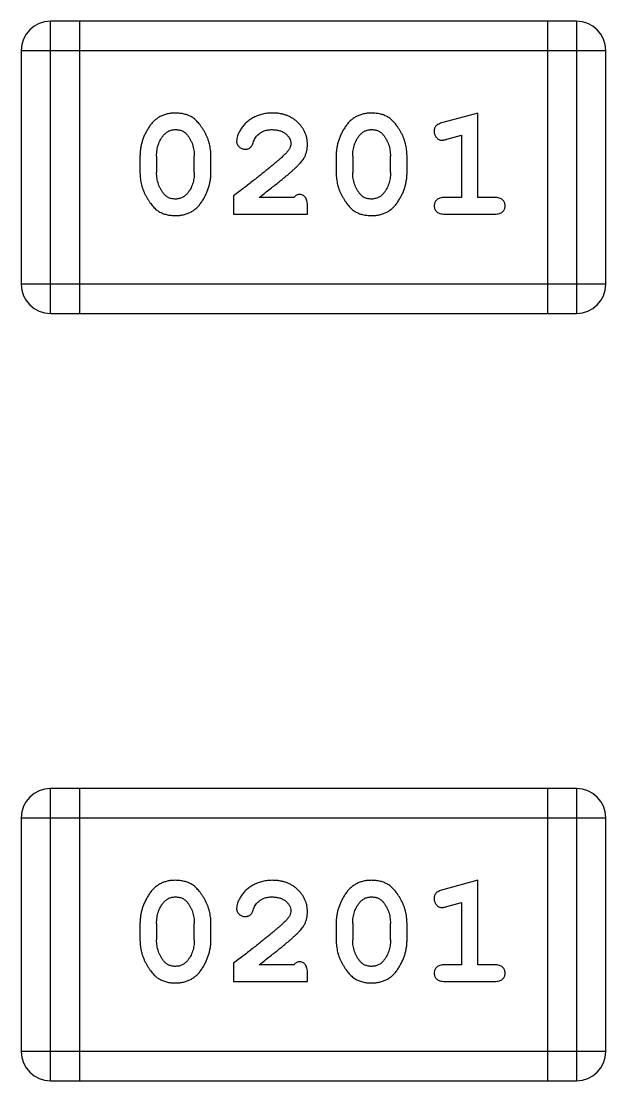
# Model space of a CAD drawing. Header units: millimetres. Extents: x 563 to 681, y 173 to 284.
# Drawn here: x 655.201 to 655.81, y 179.553 to 180.658 of the extents above; entities that cross this region are included whole.
import ezdxf

# ---------------------------------------------------------------- set-up
doc = ezdxf.new("R2010")
doc.units = ezdxf.units.MM
doc.header["$LTSCALE"] = 30.734
doc.layers.get('0').update_dxf_attribs({"linetype": 'CONTINUOUS'})

msp = doc.modelspace()

# ---------------------------------------------------------------- linework, layer by layer
at = {"linetype": 'Continuous'}
for p, q in [((655.7798, 180.658), (655.2312, 180.658)), ((655.2312, 180.3532), (655.2312, 180.658)), ((655.2617, 180.3532), (655.2617, 180.658)), ((655.7494, 180.658), (655.7494, 180.3532)), ((655.7798, 180.658), (655.7798, 180.3532)), ((655.2007, 180.6275), (655.8103, 180.6275)), ((655.2007, 180.6275), (655.2007, 180.3836)), ((655.8103, 180.3836), (655.8103, 180.6275)), ((655.677, 180.5622), (655.6404, 180.5523)), ((655.677, 180.4741), (655.677, 180.5622)), ((655.6447, 180.5349), (655.6597, 180.5391)), ((655.6597, 180.5391), (655.6597, 180.4741)), ((655.3246, 180.5176), (655.3246, 180.4998)), ((655.3419, 180.5173), (655.3419, 180.5001)), ((655.3812, 180.5001), (655.3812, 180.5173)), ((655.3985, 180.4998), (655.3985, 180.5176)), ((655.5291, 180.5176), (655.5291, 180.4998)), ((655.5464, 180.5173), (655.5464, 180.5001)), ((655.5858, 180.5001), (655.5858, 180.5173)), ((655.6031, 180.4998), (655.6031, 180.5176)), ((655.4221, 180.4757), (655.4221, 180.4568)), ((655.4851, 180.4741), (655.4489, 180.4741)), ((655.6597, 180.4741), (655.6424, 180.4741)), ((655.6943, 180.4741), (655.677, 180.4741)), ((655.4221, 180.4568), (655.4992, 180.4568)), ((655.4992, 180.4568), (655.4992, 180.4647)), ((655.6424, 180.4568), (655.6943, 180.4568)), ((655.8103, 180.3836), (655.2007, 180.3836)), ((655.2312, 180.3532), (655.7798, 180.3532)), ((655.7798, 179.8578), (655.2312, 179.8578)), ((655.2312, 179.553), (655.2312, 179.8578)), ((655.2617, 179.553), (655.2617, 179.8578)), ((655.7494, 179.8578), (655.7494, 179.553)), ((655.7798, 179.8578), (655.7798, 179.553)), ((655.2007, 179.8274), (655.8103, 179.8274)), ((655.2007, 179.8274), (655.2007, 179.5835)), ((655.8103, 179.5835), (655.8103, 179.8274)), ((655.677, 179.7621), (655.6404, 179.7522)), ((655.677, 179.674), (655.677, 179.7621)), ((655.6447, 179.7348), (655.6597, 179.739)), ((655.6597, 179.739), (655.6597, 179.674)), ((655.3246, 179.7175), (655.3246, 179.6997)), ((655.3419, 179.7172), (655.3419, 179.7)), ((655.3812, 179.7), (655.3812, 179.7172)), ((655.3985, 179.6997), (655.3985, 179.7175)), ((655.5291, 179.7175), (655.5291, 179.6997)), ((655.5464, 179.7172), (655.5464, 179.7)), ((655.5858, 179.7), (655.5858, 179.7172)), ((655.6031, 179.6997), (655.6031, 179.7175)), ((655.4221, 179.6756), (655.4221, 179.6567)), ((655.4851, 179.674), (655.4489, 179.674)), ((655.6597, 179.674), (655.6424, 179.674)), ((655.6943, 179.674), (655.677, 179.674)), ((655.4992, 179.6567), (655.4992, 179.6645)), ((655.4221, 179.6567), (655.4992, 179.6567)), ((655.6424, 179.6567), (655.6943, 179.6567)), ((655.8103, 179.5835), (655.2007, 179.5835)), ((655.2312, 179.553), (655.7798, 179.553))]:
    msp.add_line(p, q, dxfattribs=at)
for centre, start, end in [((655.2312, 180.6275), 90, 180), ((655.7798, 180.6275), 0, 90), ((655.2312, 180.3836), 180, 270), ((655.7798, 180.3836), 270, 0), ((655.2312, 179.8274), 90, 180), ((655.7798, 179.8274), 0, 90), ((655.2312, 179.5835), 180, 270), ((655.7798, 179.5835), 270, 0)]:
    msp.add_arc(centre, 0.0305, start, end, dxfattribs=at)
for points, knots in [([(655.3614, 180.5622), (655.36, 180.5622), (655.3572, 180.5621), (655.3531, 180.5614), (655.3492, 180.5602), (655.3457, 180.5587), (655.3424, 180.5566), (655.3393, 180.5541), (655.3365, 180.5511), (655.3341, 180.5477), (655.3319, 180.5441), (655.3299, 180.5405), (655.3283, 180.5368), (655.327, 180.533), (655.3259, 180.5292), (655.3252, 180.5254), (655.3247, 180.5215), (655.3246, 180.5189), (655.3246, 180.5176)], [0, 0, 0, 0, 0.06692, 0.130834, 0.19258, 0.252759, 0.312631, 0.373411, 0.436359, 0.501894, 0.568244, 0.632472, 0.69556, 0.757163, 0.818592, 0.878885, 0.939235, 1, 1, 1, 1]), ([(655.3985, 180.5176), (655.3985, 180.5187), (655.3985, 180.5208), (655.3982, 180.524), (655.3977, 180.5271), (655.397, 180.5302), (655.3961, 180.5333), (655.395, 180.5363), (655.3937, 180.5393), (655.3922, 180.5421), (655.3906, 180.5449), (655.3889, 180.5474), (655.3873, 180.5497), (655.3856, 180.5518), (655.3839, 180.5537), (655.3822, 180.5553), (655.3805, 180.5568), (655.3781, 180.5583), (655.3749, 180.5599), (655.3707, 180.5612), (655.3662, 180.562), (655.363, 180.5621), (655.3614, 180.5622)], [0, 0, 0, 0, 0.049855, 0.099516, 0.148482, 0.19758, 0.246804, 0.296268, 0.346517, 0.397047, 0.446826, 0.49336, 0.537801, 0.579207, 0.617974, 0.654833, 0.689171, 0.722088, 0.786392, 0.853518, 0.924186, 1, 1, 1, 1]), ([(655.4626, 180.5622), (655.4609, 180.5621), (655.4575, 180.562), (655.4526, 180.5612), (655.4478, 180.5597), (655.4433, 180.5577), (655.4392, 180.5553), (655.4355, 180.5524), (655.4324, 180.5492), (655.4299, 180.5456), (655.4279, 180.5421), (655.4264, 180.5387), (655.4255, 180.5357), (655.4254, 180.5338), (655.4253, 180.5329)], [0, 0, 0, 0, 0.098286, 0.193983, 0.289056, 0.384352, 0.477435, 0.566197, 0.652355, 0.737986, 0.818188, 0.887401, 0.94802, 1, 1, 1, 1]), ([(655.4992, 180.5294), (655.4992, 180.5305), (655.4991, 180.5327), (655.4987, 180.536), (655.4978, 180.5391), (655.4967, 180.5421), (655.4952, 180.5449), (655.4935, 180.5476), (655.4913, 180.5502), (655.489, 180.5527), (655.4863, 180.5549), (655.4835, 180.5569), (655.4804, 180.5585), (655.4772, 180.5599), (655.4738, 180.5609), (655.4702, 180.5617), (655.4664, 180.5621), (655.4639, 180.5622), (655.4626, 180.5622)], [0, 0, 0, 0, 0.060981, 0.120256, 0.178148, 0.236115, 0.293993, 0.352864, 0.413358, 0.476056, 0.539296, 0.602396, 0.665116, 0.728325, 0.792919, 0.859317, 0.928302, 1, 1, 1, 1]), ([(655.5659, 180.5622), (655.5645, 180.5622), (655.5617, 180.5621), (655.5576, 180.5614), (655.5538, 180.5602), (655.5502, 180.5587), (655.5469, 180.5566), (655.5438, 180.5541), (655.541, 180.5511), (655.5386, 180.5477), (655.5364, 180.5441), (655.5345, 180.5405), (655.5328, 180.5368), (655.5315, 180.533), (655.5304, 180.5292), (655.5297, 180.5254), (655.5292, 180.5215), (655.5291, 180.5189), (655.5291, 180.5176)], [0, 0, 0, 0, 0.06692, 0.130834, 0.19258, 0.252759, 0.312631, 0.373411, 0.436359, 0.501894, 0.568244, 0.632472, 0.69556, 0.757163, 0.818592, 0.878885, 0.939235, 1, 1, 1, 1]), ([(655.6031, 180.5176), (655.603, 180.5187), (655.603, 180.5208), (655.6027, 180.524), (655.6022, 180.5271), (655.6015, 180.5302), (655.6006, 180.5333), (655.5995, 180.5363), (655.5982, 180.5393), (655.5967, 180.5421), (655.5951, 180.5449), (655.5934, 180.5474), (655.5918, 180.5497), (655.5901, 180.5518), (655.5884, 180.5537), (655.5867, 180.5553), (655.585, 180.5568), (655.5826, 180.5583), (655.5794, 180.5599), (655.5753, 180.5612), (655.5707, 180.562), (655.5675, 180.5621), (655.5659, 180.5622)], [0, 0, 0, 0, 0.049855, 0.099516, 0.148482, 0.19758, 0.246804, 0.296268, 0.346517, 0.397047, 0.446826, 0.49336, 0.537801, 0.579207, 0.617974, 0.654833, 0.689171, 0.722088, 0.786392, 0.853518, 0.924186, 1, 1, 1, 1]), ([(655.3492, 180.5391), (655.3496, 180.5395), (655.3504, 180.5404), (655.3517, 180.5416), (655.3531, 180.5427), (655.3546, 180.5435), (655.3562, 180.5441), (655.3579, 180.5446), (655.3597, 180.5448), (655.3609, 180.5449), (655.3615, 180.5449)], [0, 0, 0, 0, 0.13042, 0.256046, 0.378133, 0.498725, 0.620452, 0.742761, 0.869406, 1, 1, 1, 1]), ([(655.3615, 180.5449), (655.3622, 180.5449), (655.3634, 180.5449), (655.3652, 180.5446), (655.3669, 180.5442), (655.3685, 180.5436), (655.37, 180.5429), (655.3713, 180.5419), (655.3726, 180.5409), (655.3733, 180.54), (655.3737, 180.5396)], [0, 0, 0, 0, 0.138115, 0.270177, 0.397547, 0.520057, 0.63869, 0.757499, 0.878226, 1, 1, 1, 1]), ([(655.4476, 180.5395), (655.4481, 180.5399), (655.4491, 180.5408), (655.4507, 180.5419), (655.4524, 180.5428), (655.4542, 180.5436), (655.4562, 180.5442), (655.4582, 180.5446), (655.4603, 180.5449), (655.4617, 180.5449), (655.4624, 180.5449)], [0, 0, 0, 0, 0.121873, 0.243139, 0.363336, 0.485133, 0.607572, 0.734701, 0.864814, 1, 1, 1, 1]), ([(655.4624, 180.5449), (655.4638, 180.5448), (655.4665, 180.5448), (655.4703, 180.5439), (655.4737, 180.5425), (655.4766, 180.5406), (655.4789, 180.5383), (655.4807, 180.5359), (655.4817, 180.5332), (655.4819, 180.5313), (655.4819, 180.5304)], [0, 0, 0, 0, 0.156344, 0.299348, 0.4327, 0.561, 0.682299, 0.791883, 0.89611, 1, 1, 1, 1]), ([(655.5537, 180.5391), (655.5541, 180.5395), (655.5549, 180.5404), (655.5562, 180.5416), (655.5576, 180.5427), (655.5591, 180.5435), (655.5607, 180.5441), (655.5624, 180.5446), (655.5642, 180.5448), (655.5654, 180.5449), (655.566, 180.5449)], [0, 0, 0, 0, 0.13042, 0.256046, 0.378133, 0.498725, 0.620452, 0.742761, 0.869406, 1, 1, 1, 1]), ([(655.566, 180.5449), (655.5667, 180.5449), (655.5679, 180.5449), (655.5697, 180.5446), (655.5714, 180.5442), (655.573, 180.5436), (655.5745, 180.5429), (655.5758, 180.5419), (655.5771, 180.5409), (655.5778, 180.54), (655.5782, 180.5396)], [0, 0, 0, 0, 0.138115, 0.270177, 0.397547, 0.520057, 0.63869, 0.757499, 0.878226, 1, 1, 1, 1]), ([(655.6404, 180.5523), (655.6396, 180.5521), (655.638, 180.5516), (655.6359, 180.5507), (655.6343, 180.5498), (655.6331, 180.5488), (655.6323, 180.5476), (655.6318, 180.5463), (655.6314, 180.5448), (655.6314, 180.5437), (655.6314, 180.5431)], [0, 0, 0, 0, 0.187321, 0.344927, 0.475328, 0.579604, 0.674244, 0.773631, 0.882025, 1, 1, 1, 1]), ([(655.6314, 180.5431), (655.6314, 180.5425), (655.6314, 180.5413), (655.6319, 180.5396), (655.6326, 180.5379), (655.6337, 180.5365), (655.6349, 180.5354), (655.6362, 180.5345), (655.6377, 180.534), (655.6387, 180.5339), (655.6393, 180.5339)], [0, 0, 0, 0, 0.138815, 0.27042, 0.39836, 0.52875, 0.654955, 0.771147, 0.884581, 1, 1, 1, 1]), ([(655.3419, 180.5173), (655.3419, 180.5184), (655.342, 180.5204), (655.3423, 180.5235), (655.3429, 180.5264), (655.3437, 180.5292), (655.3447, 180.5319), (655.346, 180.5344), (655.3474, 180.5369), (655.3486, 180.5383), (655.3492, 180.5391)], [0, 0, 0, 0, 0.135446, 0.266257, 0.393419, 0.517936, 0.639137, 0.758785, 0.879345, 1, 1, 1, 1]), ([(655.3737, 180.5396), (655.3743, 180.5388), (655.3755, 180.5372), (655.377, 180.5347), (655.3783, 180.532), (655.3794, 180.5293), (655.3802, 180.5264), (655.3808, 180.5235), (655.3812, 180.5204), (655.3812, 180.5184), (655.3812, 180.5173)], [0, 0, 0, 0, 0.125331, 0.248948, 0.371201, 0.494032, 0.616811, 0.742104, 0.868849, 1, 1, 1, 1]), ([(655.4253, 180.5329), (655.4253, 180.5323), (655.4254, 180.5312), (655.4259, 180.5297), (655.4267, 180.5282), (655.4279, 180.5269), (655.4292, 180.5258), (655.4307, 180.525), (655.4324, 180.5245), (655.4335, 180.5245), (655.4341, 180.5244)], [0, 0, 0, 0, 0.120856, 0.239483, 0.360995, 0.490166, 0.620982, 0.746416, 0.870253, 1, 1, 1, 1]), ([(655.4426, 180.531), (655.4429, 180.5319), (655.4435, 180.5336), (655.4447, 180.5359), (655.446, 180.5379), (655.447, 180.539), (655.4476, 180.5395)], [0, 0, 0, 0, 0.285518, 0.544185, 0.781367, 1, 1, 1, 1]), ([(655.5464, 180.5173), (655.5464, 180.5184), (655.5465, 180.5204), (655.5468, 180.5235), (655.5474, 180.5264), (655.5482, 180.5292), (655.5492, 180.5319), (655.5505, 180.5344), (655.5519, 180.5369), (655.5531, 180.5383), (655.5537, 180.5391)], [0, 0, 0, 0, 0.135446, 0.266257, 0.393419, 0.517936, 0.639137, 0.758785, 0.879345, 1, 1, 1, 1]), ([(655.5782, 180.5396), (655.5788, 180.5388), (655.58, 180.5372), (655.5815, 180.5347), (655.5828, 180.532), (655.5839, 180.5293), (655.5847, 180.5264), (655.5853, 180.5235), (655.5857, 180.5204), (655.5857, 180.5184), (655.5858, 180.5173)], [0, 0, 0, 0, 0.125331, 0.248948, 0.371201, 0.494032, 0.616811, 0.742104, 0.868849, 1, 1, 1, 1]), ([(655.6393, 180.5339), (655.6396, 180.5339), (655.6404, 180.5339), (655.6416, 180.5341), (655.6431, 180.5345), (655.6441, 180.5348), (655.6447, 180.5349)], [0, 0, 0, 0, 0.183151, 0.413144, 0.682305, 1, 1, 1, 1]), ([(655.4772, 180.5207), (655.4767, 180.5202), (655.4758, 180.5192), (655.4742, 180.5177), (655.4723, 180.5159), (655.4701, 180.514), (655.4676, 180.5119), (655.4649, 180.5095), (655.4619, 180.507), (655.4586, 180.5043), (655.455, 180.5014), (655.4511, 180.4983), (655.447, 180.495), (655.4426, 180.4915), (655.4379, 180.4878), (655.4329, 180.484), (655.4276, 180.4799), (655.424, 180.4771), (655.4221, 180.4757)], [0, 0, 0, 0, 0.026647, 0.057942, 0.094152, 0.134806, 0.180631, 0.231142, 0.286385, 0.346321, 0.411439, 0.481035, 0.555329, 0.634592, 0.718826, 0.807759, 0.901393, 1, 1, 1, 1]), ([(655.4341, 180.5244), (655.4346, 180.5245), (655.4356, 180.5245), (655.4369, 180.5248), (655.4382, 180.5252), (655.4393, 180.5259), (655.4403, 180.5268), (655.4412, 180.528), (655.442, 180.5294), (655.4424, 180.5304), (655.4426, 180.531)], [0, 0, 0, 0, 0.127347, 0.246131, 0.359406, 0.470543, 0.586092, 0.711469, 0.847022, 1, 1, 1, 1]), ([(655.4819, 180.5304), (655.4819, 180.5296), (655.4817, 180.5279), (655.4808, 180.5255), (655.4792, 180.523), (655.4779, 180.5215), (655.4772, 180.5207)], [0, 0, 0, 0, 0.212836, 0.442809, 0.70317, 1, 1, 1, 1]), ([(655.4825, 180.5011), (655.4833, 180.5019), (655.485, 180.5034), (655.4874, 180.5056), (655.4895, 180.5077), (655.4914, 180.5097), (655.493, 180.5116), (655.4944, 180.5133), (655.4955, 180.515), (655.4966, 180.517), (655.4977, 180.5196), (655.4986, 180.5228), (655.4991, 180.5261), (655.4992, 180.5283), (655.4992, 180.5294)], [0, 0, 0, 0, 0.103002, 0.197728, 0.285279, 0.365235, 0.437224, 0.502446, 0.560545, 0.611446, 0.707576, 0.80349, 0.900532, 1, 1, 1, 1]), ([(655.3246, 180.4998), (655.3246, 180.4988), (655.3247, 180.4966), (655.325, 180.4935), (655.3255, 180.4903), (655.3262, 180.4872), (655.327, 180.4842), (655.3282, 180.4812), (655.3294, 180.4782), (655.3309, 180.4754), (655.3325, 180.4726), (655.3341, 180.4701), (655.3357, 180.4678), (655.3374, 180.4657), (655.3391, 180.4638), (655.3408, 180.4621), (655.3425, 180.4607), (655.3449, 180.4591), (655.3481, 180.4575), (655.3523, 180.4562), (655.3568, 180.4554), (655.36, 180.4553), (655.3616, 180.4552)], [0, 0, 0, 0, 0.049886, 0.09882, 0.148132, 0.19689, 0.246038, 0.295176, 0.345305, 0.395692, 0.445312, 0.491875, 0.535813, 0.577009, 0.616081, 0.652689, 0.687585, 0.720206, 0.785062, 0.85223, 0.923759, 1, 1, 1, 1]), ([(655.3496, 180.4778), (655.3489, 180.4786), (655.3477, 180.4802), (655.3462, 180.4827), (655.3448, 180.4853), (655.3438, 180.4881), (655.343, 180.491), (655.3423, 180.4939), (655.342, 180.497), (655.3419, 180.4991), (655.3419, 180.5001)], [0, 0, 0, 0, 0.124927, 0.248361, 0.370889, 0.492583, 0.61616, 0.741472, 0.869044, 1, 1, 1, 1]), ([(655.3616, 180.4552), (655.3631, 180.4553), (655.3659, 180.4553), (655.37, 180.456), (655.3738, 180.4572), (655.3774, 180.4588), (655.3807, 180.4608), (655.3838, 180.4633), (655.3866, 180.4662), (655.389, 180.4696), (655.3912, 180.4732), (655.3932, 180.4769), (655.3948, 180.4806), (655.3962, 180.4844), (655.3972, 180.4882), (655.398, 180.492), (655.3985, 180.4959), (655.3985, 180.4985), (655.3985, 180.4998)], [0, 0, 0, 0, 0.067217, 0.131051, 0.19272, 0.252824, 0.312745, 0.373449, 0.436041, 0.501494, 0.567761, 0.632087, 0.695096, 0.757109, 0.817993, 0.878657, 0.939311, 1, 1, 1, 1]), ([(655.3812, 180.5001), (655.3812, 180.499), (655.3812, 180.497), (655.3808, 180.4939), (655.3803, 180.491), (655.3795, 180.4882), (655.3785, 180.4855), (655.3772, 180.483), (655.3757, 180.4806), (655.3746, 180.4791), (655.374, 180.4783)], [0, 0, 0, 0, 0.135449, 0.266263, 0.393429, 0.516942, 0.639128, 0.758779, 0.879341, 1, 1, 1, 1]), ([(655.4489, 180.4741), (655.4509, 180.4757), (655.4547, 180.4786), (655.4602, 180.483), (655.4652, 180.4869), (655.4696, 180.4905), (655.4736, 180.4936), (655.477, 180.4965), (655.4799, 180.4989), (655.4817, 180.5004), (655.4825, 180.5011)], [0, 0, 0, 0, 0.176662, 0.337826, 0.484741, 0.617764, 0.73494, 0.837793, 0.926412, 1, 1, 1, 1]), ([(655.5291, 180.4998), (655.5291, 180.4988), (655.5292, 180.4966), (655.5295, 180.4935), (655.53, 180.4903), (655.5307, 180.4872), (655.5315, 180.4842), (655.5327, 180.4812), (655.5339, 180.4782), (655.5354, 180.4754), (655.537, 180.4726), (655.5386, 180.4701), (655.5403, 180.4678), (655.5419, 180.4657), (655.5436, 180.4638), (655.5453, 180.4621), (655.547, 180.4607), (655.5494, 180.4591), (655.5526, 180.4575), (655.5568, 180.4562), (655.5613, 180.4554), (655.5645, 180.4553), (655.5662, 180.4552)], [0, 0, 0, 0, 0.049886, 0.09882, 0.148132, 0.19689, 0.246038, 0.295176, 0.345305, 0.395692, 0.445312, 0.491875, 0.535813, 0.577009, 0.616081, 0.652689, 0.687585, 0.720206, 0.785062, 0.85223, 0.923759, 1, 1, 1, 1]), ([(655.5541, 180.4778), (655.5535, 180.4786), (655.5522, 180.4802), (655.5507, 180.4827), (655.5494, 180.4853), (655.5483, 180.4881), (655.5475, 180.491), (655.5468, 180.4939), (655.5465, 180.497), (655.5464, 180.4991), (655.5464, 180.5001)], [0, 0, 0, 0, 0.124927, 0.248361, 0.370889, 0.492583, 0.61616, 0.741472, 0.869044, 1, 1, 1, 1]), ([(655.5662, 180.4552), (655.5676, 180.4553), (655.5704, 180.4553), (655.5745, 180.456), (655.5784, 180.4572), (655.5819, 180.4588), (655.5853, 180.4608), (655.5883, 180.4633), (655.5911, 180.4662), (655.5936, 180.4696), (655.5957, 180.4732), (655.5977, 180.4769), (655.5994, 180.4806), (655.6007, 180.4844), (655.6017, 180.4882), (655.6025, 180.492), (655.603, 180.4959), (655.603, 180.4985), (655.6031, 180.4998)], [0, 0, 0, 0, 0.067217, 0.131051, 0.19272, 0.252824, 0.312745, 0.373449, 0.436041, 0.501494, 0.567761, 0.632087, 0.695096, 0.757109, 0.817993, 0.878657, 0.939311, 1, 1, 1, 1]), ([(655.5858, 180.5001), (655.5857, 180.499), (655.5857, 180.497), (655.5854, 180.4939), (655.5848, 180.491), (655.584, 180.4882), (655.583, 180.4855), (655.5817, 180.483), (655.5802, 180.4806), (655.5791, 180.4791), (655.5785, 180.4783)], [0, 0, 0, 0, 0.135449, 0.266263, 0.393429, 0.516942, 0.639128, 0.758779, 0.879341, 1, 1, 1, 1]), ([(655.3617, 180.4725), (655.3611, 180.4725), (655.3598, 180.4726), (655.358, 180.4728), (655.3563, 180.4732), (655.3547, 180.4738), (655.3533, 180.4746), (655.3519, 180.4755), (655.3507, 180.4766), (655.3499, 180.4774), (655.3496, 180.4778)], [0, 0, 0, 0, 0.139844, 0.271849, 0.399162, 0.521619, 0.6402, 0.758957, 0.87828, 1, 1, 1, 1]), ([(655.374, 180.4783), (655.3736, 180.4779), (655.3728, 180.477), (655.3715, 180.4758), (655.37, 180.4748), (655.3685, 180.4739), (655.367, 180.4733), (655.3653, 180.4729), (655.3635, 180.4726), (655.3623, 180.4725), (655.3617, 180.4725)], [0, 0, 0, 0, 0.129853, 0.25607, 0.380154, 0.49978, 0.62208, 0.743277, 0.868791, 1, 1, 1, 1]), ([(655.4906, 180.4772), (655.4901, 180.4772), (655.4892, 180.4771), (655.4878, 180.4765), (655.4864, 180.4755), (655.4855, 180.4746), (655.4851, 180.4741)], [0, 0, 0, 0, 0.20611, 0.432681, 0.695597, 1, 1, 1, 1]), ([(655.4992, 180.4647), (655.4992, 180.4657), (655.4992, 180.4677), (655.4987, 180.4704), (655.4981, 180.4727), (655.497, 180.4744), (655.4957, 180.4757), (655.4942, 180.4766), (655.4924, 180.4772), (655.4912, 180.4772), (655.4906, 180.4772)], [0, 0, 0, 0, 0.1844, 0.34094, 0.473574, 0.586824, 0.690029, 0.789175, 0.890445, 1, 1, 1, 1]), ([(655.5662, 180.4725), (655.5656, 180.4725), (655.5643, 180.4726), (655.5625, 180.4728), (655.5608, 180.4732), (655.5592, 180.4738), (655.5578, 180.4746), (655.5564, 180.4755), (655.5552, 180.4766), (655.5544, 180.4774), (655.5541, 180.4778)], [0, 0, 0, 0, 0.139844, 0.271849, 0.399162, 0.521619, 0.6402, 0.758957, 0.87828, 1, 1, 1, 1]), ([(655.5785, 180.4783), (655.5781, 180.4779), (655.5773, 180.477), (655.576, 180.4758), (655.5746, 180.4748), (655.573, 180.4739), (655.5715, 180.4733), (655.5698, 180.4729), (655.568, 180.4726), (655.5668, 180.4725), (655.5662, 180.4725)], [0, 0, 0, 0, 0.129853, 0.25607, 0.380154, 0.49978, 0.62208, 0.743277, 0.868791, 1, 1, 1, 1]), ([(655.6424, 180.4741), (655.6415, 180.4741), (655.6398, 180.474), (655.6375, 180.4736), (655.6355, 180.4728), (655.634, 180.4718), (655.6328, 180.4704), (655.632, 180.4689), (655.6315, 180.4672), (655.6314, 180.4661), (655.6314, 180.4654)], [0, 0, 0, 0, 0.169102, 0.317658, 0.446239, 0.563118, 0.671828, 0.776546, 0.884858, 1, 1, 1, 1]), ([(655.6314, 180.4654), (655.6314, 180.4648), (655.6315, 180.4636), (655.632, 180.462), (655.6328, 180.4605), (655.634, 180.4591), (655.6355, 180.458), (655.6375, 180.4573), (655.6398, 180.4569), (655.6415, 180.4568), (655.6424, 180.4568)], [0, 0, 0, 0, 0.115051, 0.223278, 0.329269, 0.437893, 0.554681, 0.682591, 0.83103, 1, 1, 1, 1]), ([(655.7053, 180.4654), (655.7053, 180.4661), (655.7052, 180.4672), (655.7047, 180.4689), (655.7039, 180.4704), (655.7027, 180.4717), (655.7012, 180.4728), (655.6992, 180.4736), (655.6969, 180.474), (655.6952, 180.4741), (655.6943, 180.4741)], [0, 0, 0, 0, 0.11517, 0.223509, 0.328254, 0.438012, 0.553651, 0.682263, 0.830856, 1, 1, 1, 1]), ([(655.6943, 180.4568), (655.6952, 180.4568), (655.6969, 180.4569), (655.6992, 180.4573), (655.7012, 180.458), (655.7027, 180.4591), (655.7039, 180.4604), (655.7047, 180.462), (655.7052, 180.4636), (655.7053, 180.4648), (655.7053, 180.4654)], [0, 0, 0, 0, 0.169012, 0.317488, 0.445429, 0.560977, 0.67065, 0.776666, 0.88492, 1, 1, 1, 1]), ([(655.3614, 179.7621), (655.36, 179.762), (655.3572, 179.762), (655.3531, 179.7613), (655.3492, 179.7601), (655.3457, 179.7586), (655.3424, 179.7565), (655.3393, 179.754), (655.3365, 179.751), (655.3341, 179.7476), (655.3319, 179.744), (655.3299, 179.7403), (655.3283, 179.7366), (655.327, 179.7329), (655.3259, 179.7291), (655.3252, 179.7252), (655.3247, 179.7214), (655.3246, 179.7188), (655.3246, 179.7175)], [0, 0, 0, 0, 0.06692, 0.130834, 0.19258, 0.252759, 0.312631, 0.373411, 0.436359, 0.501894, 0.568244, 0.632472, 0.69556, 0.757163, 0.818592, 0.878885, 0.939235, 1, 1, 1, 1]), ([(655.3985, 179.7175), (655.3985, 179.7185), (655.3985, 179.7207), (655.3982, 179.7239), (655.3977, 179.727), (655.397, 179.7301), (655.3961, 179.7332), (655.395, 179.7362), (655.3937, 179.7391), (655.3922, 179.742), (655.3906, 179.7448), (655.3889, 179.7473), (655.3873, 179.7496), (655.3856, 179.7517), (655.3839, 179.7536), (655.3822, 179.7552), (655.3805, 179.7567), (655.3781, 179.7582), (655.3749, 179.7598), (655.3707, 179.7611), (655.3662, 179.7619), (655.363, 179.762), (655.3614, 179.7621)], [0, 0, 0, 0, 0.049855, 0.099516, 0.148482, 0.19758, 0.246804, 0.296268, 0.346517, 0.397047, 0.446826, 0.49336, 0.537801, 0.579207, 0.617974, 0.654833, 0.689171, 0.722088, 0.786392, 0.853518, 0.924186, 1, 1, 1, 1]), ([(655.4626, 179.7621), (655.4609, 179.762), (655.4575, 179.7619), (655.4526, 179.7611), (655.4478, 179.7596), (655.4433, 179.7576), (655.4392, 179.7552), (655.4355, 179.7523), (655.4324, 179.7491), (655.4299, 179.7455), (655.4279, 179.7419), (655.4264, 179.7386), (655.4255, 179.7356), (655.4254, 179.7337), (655.4253, 179.7328)], [0, 0, 0, 0, 0.098286, 0.193983, 0.289056, 0.384352, 0.477435, 0.566197, 0.652355, 0.737986, 0.818188, 0.887401, 0.94802, 1, 1, 1, 1]), ([(655.4992, 179.7293), (655.4992, 179.7304), (655.4991, 179.7326), (655.4987, 179.7359), (655.4978, 179.739), (655.4967, 179.7419), (655.4952, 179.7448), (655.4935, 179.7475), (655.4913, 179.7501), (655.489, 179.7525), (655.4863, 179.7548), (655.4835, 179.7568), (655.4804, 179.7584), (655.4772, 179.7598), (655.4738, 179.7608), (655.4702, 179.7616), (655.4664, 179.762), (655.4639, 179.7621), (655.4626, 179.7621)], [0, 0, 0, 0, 0.060981, 0.120256, 0.178148, 0.236115, 0.293993, 0.352864, 0.413358, 0.476056, 0.539296, 0.602396, 0.665116, 0.728325, 0.792919, 0.859317, 0.928302, 1, 1, 1, 1]), ([(655.5659, 179.7621), (655.5645, 179.762), (655.5617, 179.762), (655.5576, 179.7613), (655.5538, 179.7601), (655.5502, 179.7586), (655.5469, 179.7565), (655.5438, 179.754), (655.541, 179.751), (655.5386, 179.7476), (655.5364, 179.744), (655.5345, 179.7403), (655.5328, 179.7366), (655.5315, 179.7329), (655.5304, 179.7291), (655.5297, 179.7252), (655.5292, 179.7214), (655.5291, 179.7188), (655.5291, 179.7175)], [0, 0, 0, 0, 0.06692, 0.130834, 0.19258, 0.252759, 0.312631, 0.373411, 0.436359, 0.501894, 0.568244, 0.632472, 0.69556, 0.757163, 0.818592, 0.878885, 0.939235, 1, 1, 1, 1]), ([(655.6031, 179.7175), (655.603, 179.7185), (655.603, 179.7207), (655.6027, 179.7239), (655.6022, 179.727), (655.6015, 179.7301), (655.6006, 179.7332), (655.5995, 179.7362), (655.5982, 179.7391), (655.5967, 179.742), (655.5951, 179.7448), (655.5934, 179.7473), (655.5918, 179.7496), (655.5901, 179.7517), (655.5884, 179.7536), (655.5867, 179.7552), (655.585, 179.7567), (655.5826, 179.7582), (655.5794, 179.7598), (655.5753, 179.7611), (655.5707, 179.7619), (655.5675, 179.762), (655.5659, 179.7621)], [0, 0, 0, 0, 0.049855, 0.099516, 0.148482, 0.19758, 0.246804, 0.296268, 0.346517, 0.397047, 0.446826, 0.49336, 0.537801, 0.579207, 0.617974, 0.654833, 0.689171, 0.722088, 0.786392, 0.853518, 0.924186, 1, 1, 1, 1]), ([(655.6404, 179.7522), (655.6396, 179.7519), (655.638, 179.7515), (655.6359, 179.7506), (655.6343, 179.7497), (655.6331, 179.7487), (655.6323, 179.7475), (655.6318, 179.7462), (655.6314, 179.7447), (655.6314, 179.7436), (655.6314, 179.743)], [0, 0, 0, 0, 0.187321, 0.344927, 0.475328, 0.579604, 0.674244, 0.773631, 0.882025, 1, 1, 1, 1]), ([(655.3419, 179.7172), (655.3419, 179.7183), (655.342, 179.7203), (655.3423, 179.7234), (655.3429, 179.7263), (655.3437, 179.7291), (655.3447, 179.7318), (655.346, 179.7343), (655.3474, 179.7367), (655.3486, 179.7382), (655.3492, 179.739)], [0, 0, 0, 0, 0.135446, 0.266257, 0.393419, 0.517936, 0.639137, 0.758785, 0.879345, 1, 1, 1, 1]), ([(655.3492, 179.739), (655.3496, 179.7394), (655.3504, 179.7403), (655.3517, 179.7415), (655.3531, 179.7425), (655.3546, 179.7434), (655.3562, 179.744), (655.3579, 179.7444), (655.3597, 179.7447), (655.3609, 179.7448), (655.3615, 179.7448)], [0, 0, 0, 0, 0.13042, 0.256046, 0.378133, 0.498725, 0.620452, 0.742761, 0.869406, 1, 1, 1, 1]), ([(655.3615, 179.7448), (655.3622, 179.7448), (655.3634, 179.7447), (655.3652, 179.7445), (655.3669, 179.7441), (655.3685, 179.7435), (655.37, 179.7427), (655.3713, 179.7418), (655.3726, 179.7407), (655.3733, 179.7399), (655.3737, 179.7395)], [0, 0, 0, 0, 0.138115, 0.270177, 0.397547, 0.520057, 0.63869, 0.757499, 0.878226, 1, 1, 1, 1]), ([(655.3737, 179.7395), (655.3743, 179.7387), (655.3755, 179.7371), (655.377, 179.7346), (655.3783, 179.7319), (655.3794, 179.7292), (655.3802, 179.7263), (655.3808, 179.7234), (655.3812, 179.7203), (655.3812, 179.7182), (655.3812, 179.7172)], [0, 0, 0, 0, 0.125331, 0.248948, 0.371201, 0.494032, 0.616811, 0.742104, 0.868849, 1, 1, 1, 1]), ([(655.4426, 179.7309), (655.4429, 179.7318), (655.4435, 179.7335), (655.4447, 179.7358), (655.446, 179.7378), (655.447, 179.7389), (655.4476, 179.7394)], [0, 0, 0, 0, 0.285518, 0.544185, 0.781367, 1, 1, 1, 1]), ([(655.4476, 179.7394), (655.4481, 179.7398), (655.4491, 179.7407), (655.4507, 179.7418), (655.4524, 179.7427), (655.4542, 179.7435), (655.4562, 179.7441), (655.4582, 179.7445), (655.4603, 179.7448), (655.4617, 179.7448), (655.4624, 179.7448)], [0, 0, 0, 0, 0.121873, 0.243139, 0.363336, 0.485133, 0.607572, 0.734701, 0.864814, 1, 1, 1, 1]), ([(655.4624, 179.7448), (655.4638, 179.7447), (655.4665, 179.7446), (655.4703, 179.7438), (655.4737, 179.7424), (655.4766, 179.7405), (655.4789, 179.7382), (655.4807, 179.7358), (655.4817, 179.7331), (655.4819, 179.7312), (655.4819, 179.7303)], [0, 0, 0, 0, 0.156344, 0.299348, 0.4327, 0.561, 0.682299, 0.791883, 0.89611, 1, 1, 1, 1]), ([(655.5464, 179.7172), (655.5464, 179.7183), (655.5465, 179.7203), (655.5468, 179.7234), (655.5474, 179.7263), (655.5482, 179.7291), (655.5492, 179.7318), (655.5505, 179.7343), (655.5519, 179.7367), (655.5531, 179.7382), (655.5537, 179.739)], [0, 0, 0, 0, 0.135446, 0.266257, 0.393419, 0.517936, 0.639137, 0.758785, 0.879345, 1, 1, 1, 1]), ([(655.5537, 179.739), (655.5541, 179.7394), (655.5549, 179.7403), (655.5562, 179.7415), (655.5576, 179.7425), (655.5591, 179.7434), (655.5607, 179.744), (655.5624, 179.7444), (655.5642, 179.7447), (655.5654, 179.7448), (655.566, 179.7448)], [0, 0, 0, 0, 0.13042, 0.256046, 0.378133, 0.498725, 0.620452, 0.742761, 0.869406, 1, 1, 1, 1]), ([(655.566, 179.7448), (655.5667, 179.7448), (655.5679, 179.7447), (655.5697, 179.7445), (655.5714, 179.7441), (655.573, 179.7435), (655.5745, 179.7427), (655.5758, 179.7418), (655.5771, 179.7407), (655.5778, 179.7399), (655.5782, 179.7395)], [0, 0, 0, 0, 0.138115, 0.270177, 0.397547, 0.520057, 0.63869, 0.757499, 0.878226, 1, 1, 1, 1]), ([(655.5782, 179.7395), (655.5788, 179.7387), (655.58, 179.7371), (655.5815, 179.7346), (655.5828, 179.7319), (655.5839, 179.7292), (655.5847, 179.7263), (655.5853, 179.7234), (655.5857, 179.7203), (655.5857, 179.7182), (655.5858, 179.7172)], [0, 0, 0, 0, 0.125331, 0.248948, 0.371201, 0.494032, 0.616811, 0.742104, 0.868849, 1, 1, 1, 1]), ([(655.6314, 179.743), (655.6314, 179.7424), (655.6314, 179.7412), (655.6319, 179.7394), (655.6326, 179.7378), (655.6337, 179.7364), (655.6349, 179.7352), (655.6362, 179.7344), (655.6377, 179.7339), (655.6387, 179.7338), (655.6393, 179.7338)], [0, 0, 0, 0, 0.138815, 0.27042, 0.39836, 0.52875, 0.654955, 0.771147, 0.884581, 1, 1, 1, 1]), ([(655.4253, 179.7328), (655.4253, 179.7322), (655.4254, 179.7311), (655.4259, 179.7296), (655.4267, 179.7281), (655.4279, 179.7268), (655.4292, 179.7257), (655.4307, 179.7249), (655.4324, 179.7244), (655.4335, 179.7243), (655.4341, 179.7243)], [0, 0, 0, 0, 0.120856, 0.239483, 0.360995, 0.490166, 0.620982, 0.746416, 0.870253, 1, 1, 1, 1]), ([(655.4341, 179.7243), (655.4346, 179.7243), (655.4356, 179.7244), (655.4369, 179.7247), (655.4382, 179.7251), (655.4393, 179.7258), (655.4403, 179.7267), (655.4412, 179.7279), (655.442, 179.7293), (655.4424, 179.7303), (655.4426, 179.7309)], [0, 0, 0, 0, 0.127347, 0.246131, 0.359406, 0.470543, 0.586092, 0.711469, 0.847022, 1, 1, 1, 1]), ([(655.4819, 179.7303), (655.4819, 179.7295), (655.4817, 179.7278), (655.4808, 179.7254), (655.4792, 179.7229), (655.4779, 179.7214), (655.4772, 179.7205)], [0, 0, 0, 0, 0.212836, 0.442809, 0.70317, 1, 1, 1, 1]), ([(655.4825, 179.701), (655.4833, 179.7018), (655.485, 179.7033), (655.4874, 179.7055), (655.4895, 179.7076), (655.4914, 179.7096), (655.493, 179.7115), (655.4944, 179.7132), (655.4955, 179.7149), (655.4966, 179.7169), (655.4977, 179.7195), (655.4986, 179.7227), (655.4991, 179.7259), (655.4992, 179.7282), (655.4992, 179.7293)], [0, 0, 0, 0, 0.103002, 0.197728, 0.285279, 0.365235, 0.437224, 0.502446, 0.560545, 0.611446, 0.707576, 0.80349, 0.900532, 1, 1, 1, 1]), ([(655.6393, 179.7338), (655.6396, 179.7338), (655.6404, 179.7338), (655.6416, 179.734), (655.6431, 179.7344), (655.6441, 179.7346), (655.6447, 179.7348)], [0, 0, 0, 0, 0.183151, 0.413144, 0.682305, 1, 1, 1, 1]), ([(655.4772, 179.7205), (655.4767, 179.7201), (655.4758, 179.7191), (655.4742, 179.7176), (655.4723, 179.7158), (655.4701, 179.7139), (655.4676, 179.7118), (655.4649, 179.7094), (655.4619, 179.7069), (655.4586, 179.7042), (655.455, 179.7013), (655.4511, 179.6982), (655.447, 179.6949), (655.4426, 179.6914), (655.4379, 179.6877), (655.4329, 179.6838), (655.4276, 179.6798), (655.424, 179.677), (655.4221, 179.6756)], [0, 0, 0, 0, 0.026647, 0.057942, 0.094152, 0.134806, 0.180631, 0.231142, 0.286385, 0.346321, 0.411439, 0.481035, 0.555329, 0.634592, 0.718826, 0.807759, 0.901393, 1, 1, 1, 1]), ([(655.3246, 179.6997), (655.3246, 179.6986), (655.3247, 179.6965), (655.325, 179.6933), (655.3255, 179.6902), (655.3262, 179.6871), (655.327, 179.6841), (655.3282, 179.6811), (655.3294, 179.6781), (655.3309, 179.6752), (655.3325, 179.6725), (655.3341, 179.67), (655.3357, 179.6677), (655.3374, 179.6655), (655.3391, 179.6637), (655.3408, 179.662), (655.3425, 179.6606), (655.3449, 179.659), (655.3481, 179.6574), (655.3523, 179.6561), (655.3568, 179.6552), (655.36, 179.6552), (655.3616, 179.6551)], [0, 0, 0, 0, 0.049886, 0.09882, 0.148132, 0.19689, 0.246038, 0.295176, 0.345305, 0.395692, 0.445312, 0.491875, 0.535813, 0.577009, 0.616081, 0.652689, 0.687585, 0.720206, 0.785062, 0.85223, 0.923759, 1, 1, 1, 1]), ([(655.3496, 179.6777), (655.3489, 179.6785), (655.3477, 179.6801), (655.3462, 179.6826), (655.3448, 179.6852), (655.3438, 179.688), (655.343, 179.6909), (655.3423, 179.6938), (655.342, 179.6969), (655.3419, 179.6989), (655.3419, 179.7)], [0, 0, 0, 0, 0.124927, 0.248361, 0.370889, 0.492583, 0.61616, 0.741472, 0.869044, 1, 1, 1, 1]), ([(655.3616, 179.6551), (655.3631, 179.6551), (655.3659, 179.6552), (655.37, 179.6559), (655.3738, 179.6571), (655.3774, 179.6586), (655.3807, 179.6607), (655.3838, 179.6632), (655.3866, 179.6661), (655.389, 179.6695), (655.3912, 179.6731), (655.3932, 179.6768), (655.3948, 179.6805), (655.3962, 179.6843), (655.3972, 179.6881), (655.398, 179.6919), (655.3985, 179.6958), (655.3985, 179.6984), (655.3985, 179.6997)], [0, 0, 0, 0, 0.067217, 0.131051, 0.19272, 0.252824, 0.312745, 0.373449, 0.436041, 0.501494, 0.567761, 0.632087, 0.695096, 0.757109, 0.817993, 0.878657, 0.939311, 1, 1, 1, 1]), ([(655.3812, 179.7), (655.3812, 179.6989), (655.3812, 179.6969), (655.3808, 179.6938), (655.3803, 179.6909), (655.3795, 179.6881), (655.3785, 179.6854), (655.3772, 179.6829), (655.3757, 179.6804), (655.3746, 179.679), (655.374, 179.6782)], [0, 0, 0, 0, 0.135449, 0.266263, 0.393429, 0.516942, 0.639128, 0.758779, 0.879341, 1, 1, 1, 1]), ([(655.4489, 179.674), (655.4509, 179.6755), (655.4547, 179.6785), (655.4602, 179.6829), (655.4652, 179.6868), (655.4696, 179.6904), (655.4736, 179.6935), (655.477, 179.6964), (655.4799, 179.6988), (655.4817, 179.7003), (655.4825, 179.701)], [0, 0, 0, 0, 0.176662, 0.337826, 0.484741, 0.617764, 0.73494, 0.837793, 0.926412, 1, 1, 1, 1]), ([(655.5291, 179.6997), (655.5291, 179.6986), (655.5292, 179.6965), (655.5295, 179.6933), (655.53, 179.6902), (655.5307, 179.6871), (655.5315, 179.6841), (655.5327, 179.6811), (655.5339, 179.6781), (655.5354, 179.6752), (655.537, 179.6725), (655.5386, 179.67), (655.5403, 179.6677), (655.5419, 179.6655), (655.5436, 179.6637), (655.5453, 179.662), (655.547, 179.6606), (655.5494, 179.659), (655.5526, 179.6574), (655.5568, 179.6561), (655.5613, 179.6552), (655.5645, 179.6552), (655.5662, 179.6551)], [0, 0, 0, 0, 0.049886, 0.09882, 0.148132, 0.19689, 0.246038, 0.295176, 0.345305, 0.395692, 0.445312, 0.491875, 0.535813, 0.577009, 0.616081, 0.652689, 0.687585, 0.720206, 0.785062, 0.85223, 0.923759, 1, 1, 1, 1]), ([(655.5541, 179.6777), (655.5535, 179.6785), (655.5522, 179.6801), (655.5507, 179.6826), (655.5494, 179.6852), (655.5483, 179.688), (655.5475, 179.6909), (655.5468, 179.6938), (655.5465, 179.6969), (655.5464, 179.6989), (655.5464, 179.7)], [0, 0, 0, 0, 0.124927, 0.248361, 0.370889, 0.492583, 0.61616, 0.741472, 0.869044, 1, 1, 1, 1]), ([(655.5662, 179.6551), (655.5676, 179.6551), (655.5704, 179.6552), (655.5745, 179.6559), (655.5784, 179.6571), (655.5819, 179.6586), (655.5853, 179.6607), (655.5883, 179.6632), (655.5911, 179.6661), (655.5936, 179.6695), (655.5957, 179.6731), (655.5977, 179.6768), (655.5994, 179.6805), (655.6007, 179.6843), (655.6017, 179.6881), (655.6025, 179.6919), (655.603, 179.6958), (655.603, 179.6984), (655.6031, 179.6997)], [0, 0, 0, 0, 0.067217, 0.131051, 0.19272, 0.252824, 0.312745, 0.373449, 0.436041, 0.501494, 0.567761, 0.632087, 0.695096, 0.757109, 0.817993, 0.878657, 0.939311, 1, 1, 1, 1]), ([(655.5858, 179.7), (655.5857, 179.6989), (655.5857, 179.6969), (655.5854, 179.6938), (655.5848, 179.6909), (655.584, 179.6881), (655.583, 179.6854), (655.5817, 179.6829), (655.5802, 179.6804), (655.5791, 179.679), (655.5785, 179.6782)], [0, 0, 0, 0, 0.135449, 0.266263, 0.393429, 0.516942, 0.639128, 0.758779, 0.879341, 1, 1, 1, 1]), ([(655.3617, 179.6724), (655.3611, 179.6724), (655.3598, 179.6724), (655.358, 179.6727), (655.3563, 179.6731), (655.3547, 179.6737), (655.3533, 179.6744), (655.3519, 179.6754), (655.3507, 179.6765), (655.3499, 179.6773), (655.3496, 179.6777)], [0, 0, 0, 0, 0.139844, 0.271849, 0.399162, 0.521619, 0.6402, 0.758957, 0.87828, 1, 1, 1, 1]), ([(655.374, 179.6782), (655.3736, 179.6778), (655.3728, 179.6768), (655.3715, 179.6757), (655.37, 179.6747), (655.3685, 179.6738), (655.367, 179.6732), (655.3653, 179.6727), (655.3635, 179.6725), (655.3623, 179.6724), (655.3617, 179.6724)], [0, 0, 0, 0, 0.129853, 0.25607, 0.380154, 0.49978, 0.62208, 0.743277, 0.868791, 1, 1, 1, 1]), ([(655.4906, 179.6771), (655.4901, 179.6771), (655.4892, 179.677), (655.4878, 179.6763), (655.4864, 179.6753), (655.4855, 179.6745), (655.4851, 179.674)], [0, 0, 0, 0, 0.20611, 0.432681, 0.695597, 1, 1, 1, 1]), ([(655.4992, 179.6645), (655.4992, 179.6656), (655.4992, 179.6676), (655.4987, 179.6703), (655.4981, 179.6725), (655.497, 179.6743), (655.4957, 179.6756), (655.4942, 179.6765), (655.4924, 179.6771), (655.4912, 179.6771), (655.4906, 179.6771)], [0, 0, 0, 0, 0.1844, 0.34094, 0.473574, 0.586824, 0.690029, 0.789175, 0.890445, 1, 1, 1, 1]), ([(655.5662, 179.6724), (655.5656, 179.6724), (655.5643, 179.6724), (655.5625, 179.6727), (655.5608, 179.6731), (655.5592, 179.6737), (655.5578, 179.6744), (655.5564, 179.6754), (655.5552, 179.6765), (655.5544, 179.6773), (655.5541, 179.6777)], [0, 0, 0, 0, 0.139844, 0.271849, 0.399162, 0.521619, 0.6402, 0.758957, 0.87828, 1, 1, 1, 1]), ([(655.5785, 179.6782), (655.5781, 179.6778), (655.5773, 179.6768), (655.576, 179.6757), (655.5746, 179.6747), (655.573, 179.6738), (655.5715, 179.6732), (655.5698, 179.6727), (655.568, 179.6725), (655.5668, 179.6724), (655.5662, 179.6724)], [0, 0, 0, 0, 0.129853, 0.25607, 0.380154, 0.49978, 0.62208, 0.743277, 0.868791, 1, 1, 1, 1]), ([(655.6424, 179.674), (655.6415, 179.674), (655.6398, 179.6739), (655.6375, 179.6735), (655.6355, 179.6727), (655.634, 179.6716), (655.6328, 179.6703), (655.632, 179.6688), (655.6315, 179.6671), (655.6314, 179.6659), (655.6314, 179.6653)], [0, 0, 0, 0, 0.169102, 0.317658, 0.446239, 0.563118, 0.671828, 0.776546, 0.884858, 1, 1, 1, 1]), ([(655.7053, 179.6653), (655.7053, 179.6659), (655.7052, 179.6671), (655.7047, 179.6688), (655.7039, 179.6703), (655.7027, 179.6716), (655.7012, 179.6727), (655.6992, 179.6735), (655.6969, 179.6739), (655.6952, 179.674), (655.6943, 179.674)], [0, 0, 0, 0, 0.11517, 0.223509, 0.328254, 0.438012, 0.553651, 0.682263, 0.830856, 1, 1, 1, 1]), ([(655.6314, 179.6653), (655.6314, 179.6647), (655.6315, 179.6635), (655.632, 179.6619), (655.6328, 179.6603), (655.634, 179.659), (655.6355, 179.6579), (655.6375, 179.6572), (655.6398, 179.6567), (655.6415, 179.6567), (655.6424, 179.6567)], [0, 0, 0, 0, 0.115051, 0.223278, 0.329269, 0.437893, 0.554681, 0.682591, 0.83103, 1, 1, 1, 1]), ([(655.6943, 179.6567), (655.6952, 179.6567), (655.6969, 179.6567), (655.6992, 179.6572), (655.7012, 179.6579), (655.7027, 179.659), (655.7039, 179.6603), (655.7047, 179.6619), (655.7052, 179.6635), (655.7053, 179.6647), (655.7053, 179.6653)], [0, 0, 0, 0, 0.169012, 0.317488, 0.445429, 0.560977, 0.67065, 0.776666, 0.88492, 1, 1, 1, 1])]:
    msp.add_open_spline(points, degree=3, knots=knots, dxfattribs=at)

doc.saveas('drawing.dxf')
